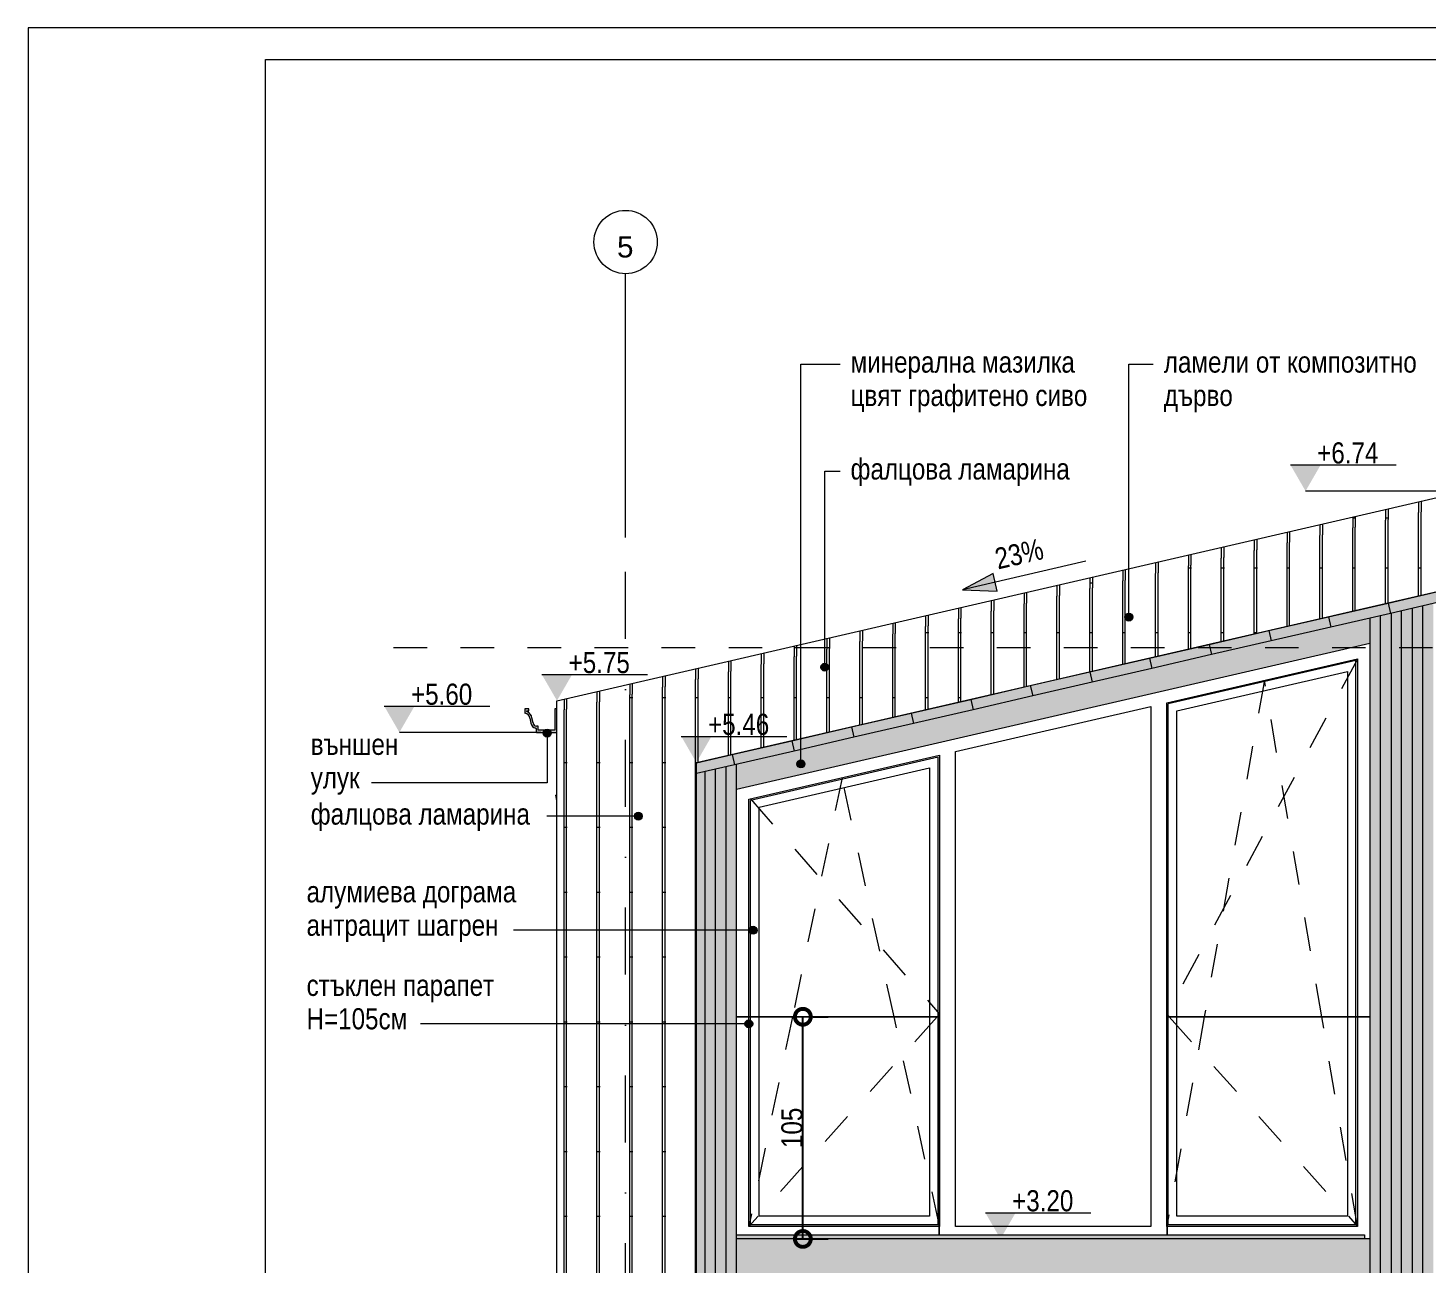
# Model space of a CAD drawing. Header units: centimetres. Extents: x 0 to 25250, y 0 to 2250.
# Drawn here: x 20750 to 21413, y 1664 to 2250 of the extents above; entities that cross this region are included whole.
import ezdxf

# ---------------------------------------------------------------- set-up
doc = ezdxf.new("R2010")
doc.units = ezdxf.units.CM
for name, pattern in [('17-View-1$0$Dash', [31.75, 15.875, -15.875]), ('24-View-1$0$Dash', [31.75, 15.875, -15.875]), ('24-View-1$0$Dash dot', [79.375, 31.75, -23.8125, 0, -23.8125])]:
    doc.linetypes.add(name, pattern=pattern)
for name, color, linetype, lineweight in [('A-ANNO-DIMS', 7, 'Continuous', 9), ('A-ANNO-NOTE', 7, 'Continuous', 9), ('A-FLOR-HRAL', 7, 'Continuous', 9), ('A-FLOR-LEVL', 7, 'Continuous', 9), ('A-GLAZ', 7, 'Continuous', 5), ('A-GLAZ-CWMG', 7, 'Continuous', 9), ('A-GLAZ-HDLN', 7, '17-View-1$0$Dash', 5), ('A-ROOF', 7, 'Continuous', 9), ('A-ROOF-OTLN', 7, 'Continuous', 9), ('A-ROOF-PATT', 7, 'Continuous', 9), ('A-WALL', 7, 'Continuous', 9), ('A-WALL-PATT', 7, 'Continuous', 9), ('E-LITE-EQPM', 7, 'Continuous', 9), ('G-ANNO-DIMS', 7, 'Continuous', 9), ('G-ANNO-TEXT', 7, 'Continuous', 9), ('G-ANNO-TTLB', 7, 'Continuous', 9), ('S-GRID', 7, 'Continuous', 9), ('S-GRID-IDEN', 7, 'Continuous', 9)]:
    doc.layers.add(name, color=color, linetype=linetype, lineweight=lineweight)
doc.styles.add('24-View-1$0$Arial', font='arial.ttf', dxfattribs={"height": 10})
doc.styles.add('24-View-1$0$Arial Narrow', font='ARIALN.TTF', dxfattribs={"height": 10})
doc.styles.add('24-View-1$0$Arial Narrow_1', font='ARIALN.TTF', dxfattribs={"height": 10})
doc.dimstyles.new('24-View-1$0$TEC_DIM', dxfattribs={"dimscale": 30.48, "dimtxt": 10.23431, "dimasz": 0.492126, "dimexe": 0.393701, "dimexo": 0.246063, "dimgap": 0, "dimtad": 1, "dimdec": 0, "dimzin": 0, "dimdsep": 46, "dimtxsty": '24-View-1$0$Arial Narrow', "dimblk1": '24-View-1$0$_DotSmall', "dimblk2": '24-View-1$0$_DotSmall', "dimsah": 1, "dimcen": 0.09, "dimazin": 0, "dimtfac": 1, "dimtdec": 4, "dimtix": 1, "dimtmove": 0, "dimatfit": 3, "dimfxl": 1, "dimtvp": 1, "dimtolj": 1, "dimtzin": 0, "dimarcsym": 2})
pattern_1 = [(0, (21019.405, 1656.557), (15.563, 30.709), [0.7901, -14.773]), (90, (21003.842, 1656.557), (-15.563, 30.709), [30.709, 0]), (90, (21005.04, 1656.557), (-15.563, 30.709), [30.709, 0])]

# ---------------------------------------------------------------- blocks, each defined once
blk = doc.blocks.new('TEC_ОФИЦИАЛНА РАМКА - TEC_ОФИЦИАЛНА РАМКА-2548457-СГРАДА ТИП III - ФАСАДИ')
at = {"layer": 'G-ANNO-TTLB'}
for p, q in [((-48.379, 40.554), (-48.379, -4.446)), ((41.621, 40.554), (-48.379, 40.554)), ((-46.129, -4.146), (-46.129, 40.254)), ((-46.129, 40.254), (41.321, 40.254))]:
    blk.add_line(p, q, dxfattribs=at)
blk = doc.blocks.new('Rectangular Mullion - TEC_LAMEL-2421341-СЕВЕР')
at = {"layer": 'A-GLAZ-CWMG', "true_color": 0xcfc6ba}
blk.add_hatch(color=9, dxfattribs=at).paths.add_polyline_path([(-1409.38, 616.25), (-1381.14, 622.77), (-1382.27, 627.64), (-1410.51, 621.12), (-1410.25, 620)])
at = {"layer": 'A-GLAZ-CWMG'}
for p, q in [((-1410.51, 621.12), (-1382.27, 627.64)), ((-1382.27, 627.64), (-1381.14, 622.77)), ((-1381.14, 622.77), (-1409.38, 616.25))]:
    blk.add_line(p, q, dxfattribs=at)
blk = doc.blocks.new('Rectangular Mullion - TEC_LAMEL-2421342-СЕВЕР')
at = {"layer": 'A-GLAZ-CWMG', "true_color": 0xcfc6ba}
blk.add_hatch(color=9, dxfattribs=at).paths.add_polyline_path([(-1437.63, 609.73), (-1409.38, 616.25), (-1410.51, 621.12), (-1438.75, 614.6), (-1438.18, 612.14)])
at = {"layer": 'A-GLAZ-CWMG'}
for p, q in [((-1438.75, 614.6), (-1410.51, 621.12)), ((-1410.51, 621.12), (-1409.38, 616.25)), ((-1409.38, 616.25), (-1437.63, 609.73))]:
    blk.add_line(p, q, dxfattribs=at)
blk = doc.blocks.new('Rectangular Mullion - TEC_LAMEL-2421343-СЕВЕР')
at = {"layer": 'A-GLAZ-CWMG', "true_color": 0xcfc6ba}
blk.add_hatch(color=9, dxfattribs=at).paths.add_polyline_path([(-1465.87, 603.21), (-1437.63, 609.73), (-1438.75, 614.6), (-1467, 608.08), (-1466.12, 604.28)])
at = {"layer": 'A-GLAZ-CWMG'}
for p, q in [((-1467, 608.08), (-1438.75, 614.6)), ((-1438.75, 614.6), (-1437.63, 609.73)), ((-1437.63, 609.73), (-1465.87, 603.21))]:
    blk.add_line(p, q, dxfattribs=at)
blk = doc.blocks.new('Rectangular Mullion - TEC_LAMEL-2421344-СЕВЕР')
at = {"layer": 'A-GLAZ-CWMG', "true_color": 0xcfc6ba}
blk.add_hatch(color=9, dxfattribs=at).paths.add_polyline_path([(-1494.12, 596.69), (-1465.87, 603.21), (-1467, 608.08), (-1495.24, 601.56), (-1494.96, 600.34)])
at = {"layer": 'A-GLAZ-CWMG'}
for p, q in [((-1495.24, 601.56), (-1467, 608.08)), ((-1467, 608.08), (-1465.87, 603.21)), ((-1465.87, 603.21), (-1494.12, 596.69))]:
    blk.add_line(p, q, dxfattribs=at)
blk = doc.blocks.new('Rectangular Mullion - TEC_LAMEL-2421345-СЕВЕР')
at = {"layer": 'A-GLAZ-CWMG', "true_color": 0xcfc6ba}
blk.add_hatch(color=9, dxfattribs=at).paths.add_polyline_path([(-1522.36, 590.17), (-1494.12, 596.69), (-1495.24, 601.56), (-1523.49, 595.04), (-1522.9, 592.48)])
at = {"layer": 'A-GLAZ-CWMG'}
for p, q in [((-1523.49, 595.04), (-1495.24, 601.56)), ((-1495.24, 601.56), (-1494.12, 596.69)), ((-1494.12, 596.69), (-1522.36, 590.17))]:
    blk.add_line(p, q, dxfattribs=at)
blk = doc.blocks.new('Rectangular Mullion - TEC_LAMEL-2421346-СЕВЕР')
at = {"layer": 'A-GLAZ-CWMG', "true_color": 0xcfc6ba}
blk.add_hatch(color=9, dxfattribs=at).paths.add_polyline_path([(-1550.61, 583.65), (-1522.36, 590.17), (-1523.49, 595.04), (-1551.73, 588.52), (-1550.83, 584.62)])
at = {"layer": 'A-GLAZ-CWMG'}
for p, q in [((-1551.73, 588.52), (-1523.49, 595.04)), ((-1522.36, 590.17), (-1550.61, 583.65)), ((-1523.49, 595.04), (-1522.36, 590.17))]:
    blk.add_line(p, q, dxfattribs=at)
blk = doc.blocks.new('Rectangular Mullion - TEC_LAMEL-2421347-СЕВЕР')
at = {"layer": 'A-GLAZ-CWMG', "true_color": 0xcfc6ba}
blk.add_hatch(color=9, dxfattribs=at).paths.add_polyline_path([(-1578.85, 577.13), (-1550.61, 583.65), (-1551.73, 588.52), (-1579.98, 582), (-1579.67, 580.68)])
at = {"layer": 'A-GLAZ-CWMG'}
for p, q in [((-1579.98, 582), (-1551.73, 588.52)), ((-1550.61, 583.65), (-1578.85, 577.13)), ((-1551.73, 588.52), (-1550.61, 583.65))]:
    blk.add_line(p, q, dxfattribs=at)
blk = doc.blocks.new('Rectangular Mullion - TEC_LAMEL-2472079-СЕВЕР')
at = {"layer": 'A-GLAZ-CWMG', "true_color": 0xcfc6ba}
h = blk.add_hatch(color=9, dxfattribs=at)
h.paths.add_polyline_path([(-1804.14, 527.68), (-1804.14, 530.25), (-1804.71, 530.12)])
h.paths.add_polyline_path([(-1607.09, 570.61), (-1578.85, 577.13), (-1579.98, 582), (-1608.22, 575.48), (-1607.61, 572.82)])
at = {"layer": 'A-GLAZ-CWMG'}
for p, q in [((-1608.22, 575.48), (-1579.98, 582)), ((-1578.85, 577.13), (-1607.09, 570.61)), ((-1579.98, 582), (-1578.85, 577.13)), ((-1804.71, 530.12), (-1804.14, 530.25)), ((-1804.14, 527.68), (-1804.71, 530.12))]:
    blk.add_line(p, q, dxfattribs=at)
blk = doc.blocks.new('Rectangular Mullion - TEC_LAMEL-2472080-СЕВЕР')
at = {"layer": 'A-GLAZ-CWMG', "true_color": 0xcfc6ba}
blk.add_hatch(color=9, dxfattribs=at).paths.add_polyline_path([(-1635.34, 564.09), (-1607.09, 570.61), (-1608.22, 575.48), (-1636.46, 568.96), (-1635.54, 564.96)])
at = {"layer": 'A-GLAZ-CWMG'}
for p, q in [((-1636.46, 568.96), (-1608.22, 575.48)), ((-1607.09, 570.61), (-1635.34, 564.09)), ((-1608.22, 575.48), (-1607.09, 570.61))]:
    blk.add_line(p, q, dxfattribs=at)
blk = doc.blocks.new('Rectangular Mullion - TEC_LAMEL-2472081-СЕВЕР')
at = {"layer": 'A-GLAZ-CWMG', "true_color": 0xcfc6ba}
blk.add_hatch(color=9, dxfattribs=at).paths.add_polyline_path([(-1663.58, 557.57), (-1635.34, 564.09), (-1636.46, 568.96), (-1664.71, 562.44), (-1664.38, 561.03)])
at = {"layer": 'A-GLAZ-CWMG'}
for p, q in [((-1664.71, 562.44), (-1636.46, 568.96)), ((-1635.34, 564.09), (-1663.58, 557.57)), ((-1636.46, 568.96), (-1635.34, 564.09))]:
    blk.add_line(p, q, dxfattribs=at)
blk = doc.blocks.new('Rectangular Mullion - TEC_LAMEL-2472082-СЕВЕР')
at = {"layer": 'A-GLAZ-CWMG', "true_color": 0xcfc6ba}
blk.add_hatch(color=9, dxfattribs=at).paths.add_polyline_path([(-1691.83, 551.05), (-1663.58, 557.57), (-1664.71, 562.44), (-1692.95, 555.92), (-1692.11, 552.26)])
at = {"layer": 'A-GLAZ-CWMG'}
for p, q in [((-1692.95, 555.92), (-1664.71, 562.44)), ((-1663.58, 557.57), (-1691.83, 551.05)), ((-1664.71, 562.44), (-1663.58, 557.57))]:
    blk.add_line(p, q, dxfattribs=at)
blk = doc.blocks.new('Rectangular Mullion - TEC_LAMEL-2472083-СЕВЕР')
at = {"layer": 'A-GLAZ-CWMG', "true_color": 0xcfc6ba}
blk.add_hatch(color=9, dxfattribs=at).paths.add_polyline_path([(-1720.07, 544.52), (-1691.83, 551.05), (-1692.95, 555.92), (-1721.2, 549.4), (-1720.25, 545.3)])
at = {"layer": 'A-GLAZ-CWMG'}
for p, q in [((-1721.2, 549.4), (-1692.95, 555.92)), ((-1691.83, 551.05), (-1720.07, 544.52)), ((-1692.95, 555.92), (-1691.83, 551.05))]:
    blk.add_line(p, q, dxfattribs=at)
blk = doc.blocks.new('TRIPLE - OK_F_OF - T - 13-2419636-СЕВЕР')
at = {"layer": 'A-GLAZ'}
for p, q in [((-1515.34, 573.93), (-1425.04, 594.77)), ((-1425.74, 593.89), (-1514.64, 573.37)), ((-1425.74, 425.2), (-1425.74, 593.89)), ((-1425.04, 594.77), (-1425.04, 425.2)), ((-1510.54, 570.11), (-1429.84, 588.74)), ((-1429.84, 588.74), (-1429.84, 425.2)), ((-1615.34, 550.84), (-1522.94, 572.17)), ((-1522.94, 572.17), (-1522.94, 325.9)), ((-1515.34, 325.9), (-1515.34, 573.93)), ((-1514.64, 425.2), (-1514.64, 573.37)), ((-1510.54, 425.2), (-1510.54, 570.11)), ((-1615.34, 325.9), (-1615.34, 550.84)), ((-1713.24, 528.24), (-1622.94, 549.08)), ((-1623.64, 548.2), (-1712.54, 527.68)), ((-1623.64, 425.2), (-1623.64, 548.2)), ((-1622.94, 549.08), (-1622.94, 325.9)), ((-1708.44, 524.42), (-1627.74, 543.05)), ((-1627.74, 543.05), (-1627.74, 425.2)), ((-1713.24, 425.2), (-1713.24, 528.24)), ((-1712.54, 425.2), (-1712.54, 527.68)), ((-1708.44, 425.2), (-1708.44, 524.42)), ((-1622.94, 325.9), (-1623.14, 325.9)), ((-1522.94, 325.9), (-1615.34, 325.9)), ((-1515.14, 325.9), (-1515.34, 325.9))]:
    blk.add_line(p, q, dxfattribs=at)
at = {"layer": 'A-GLAZ', "color": 251, "true_color": 0x666666}
for p, q in [((-1713.24, 325.9), (-1713.24, 425.2)), ((-1712.54, 326.6), (-1712.54, 425.2)), ((-1708.44, 330.7), (-1708.44, 425.2)), ((-1627.74, 425.2), (-1627.74, 330.7)), ((-1623.64, 326.6), (-1623.64, 425.2)), ((-1514.64, 326.6), (-1514.64, 425.2)), ((-1510.54, 330.7), (-1510.54, 425.2)), ((-1429.84, 425.2), (-1429.84, 330.7)), ((-1425.74, 326.6), (-1425.74, 425.2)), ((-1425.04, 425.2), (-1425.04, 325.9)), ((-1623.14, 325.9), (-1713.24, 325.9)), ((-1623.64, 326.6), (-1712.54, 326.6)), ((-1627.74, 330.7), (-1708.44, 330.7)), ((-1425.04, 325.9), (-1515.14, 325.9)), ((-1425.74, 326.6), (-1514.64, 326.6)), ((-1429.84, 330.7), (-1510.54, 330.7))]:
    blk.add_line(p, q, dxfattribs=at)
at = {"layer": 'A-GLAZ-HDLN'}
for p, q in [((-1425.04, 594.5), (-1515.34, 426.47)), ((-1469.14, 584.59), (-1497.61, 425.2)), ((-1441.97, 425.2), (-1469.14, 584.59)), ((-1669.14, 538.42), (-1692.64, 425.2)), ((-1644.53, 425.2), (-1669.14, 538.42)), ((-1712.53, 528.4), (-1622.94, 426.47)), ((-1622.94, 426.47), (-1624.08, 425.2)), ((-1515.34, 426.47), (-1514.21, 425.2)), ((-1622.94, 325.9), (-1623.14, 326.82)), ((-1515.14, 327.02), (-1515.34, 325.9))]:
    blk.add_line(p, q, dxfattribs=at)
at = {"layer": 'A-GLAZ-HDLN', "color": 251, "true_color": 0x666666}
for p, q in [((-1624.08, 425.2), (-1713.24, 325.9)), ((-1692.64, 425.2), (-1713.24, 325.9)), ((-1623.14, 326.82), (-1644.53, 425.2)), ((-1497.61, 425.2), (-1515.14, 327.02)), ((-1514.21, 425.2), (-1425.04, 325.9)), ((-1425.04, 325.9), (-1441.97, 425.2))]:
    blk.add_line(p, q, dxfattribs=at)
blk = doc.blocks.new('Rectangular Mullion - TEC_LAMEL-2472084-СЕВЕР')
at = {"layer": 'A-GLAZ-CWMG', "true_color": 0xcfc6ba}
blk.add_hatch(color=9, dxfattribs=at).paths.add_polyline_path([(-1738.12, 540.36), (-1720.07, 544.52), (-1721.2, 549.4), (-1738.12, 545.49), (-1738.12, 541.37)])
at = {"layer": 'A-GLAZ-CWMG'}
for p, q in [((-1738.12, 545.49), (-1721.2, 549.4)), ((-1720.07, 544.52), (-1738.12, 540.36)), ((-1721.2, 549.4), (-1720.07, 544.52))]:
    blk.add_line(p, q, dxfattribs=at)
blk = doc.blocks.new('Rectangular Mullion - TEC_LAMEL-2511642-СЕВЕР')
at = {"layer": 'A-GLAZ-CWMG', "true_color": 0xcfc6ba}
blk.add_hatch(color=9, dxfattribs=at).paths.add_polyline_path([(-1414.14, 270), (-1414.14, 615.15), (-1419.14, 614), (-1419.14, 270), (-1416.04, 270)])
at = {"layer": 'A-GLAZ-CWMG'}
for p, q in [((-1419.14, 614), (-1419.14, 270)), ((-1414.14, 270), (-1414.14, 615.15)), ((-1414.14, 270), (-1419.14, 270))]:
    blk.add_line(p, q, dxfattribs=at)
blk = doc.blocks.new('Rectangular Mullion - TEC_LAMEL-2511643-СЕВЕР')
at = {"layer": 'A-GLAZ-CWMG', "true_color": 0xcfc6ba}
h = blk.add_hatch(color=9, dxfattribs=at)
h.paths.add_polyline_path([(-1408.37, 270), (-1404.14, 270), (-1404.14, 617.46), (-1409.14, 616.31), (-1409.14, 270)])
h.paths.add_polyline_path([(-1409.14, 621.44), (-1406.09, 622.14), (-1406.61, 622.14), (-1409.14, 621.56)])
at = {"layer": 'A-GLAZ-CWMG'}
for p, q in [((-1409.14, 621.56), (-1409.14, 621.44)), ((-1406.61, 622.14), (-1406.09, 622.14)), ((-1404.14, 270), (-1404.14, 617.46)), ((-1409.14, 616.31), (-1409.14, 270)), ((-1404.14, 270), (-1409.14, 270))]:
    blk.add_line(p, q, dxfattribs=at)
blk = doc.blocks.new('Rectangular Mullion - TEC_LAMEL-2511644-СЕВЕР')
at = {"layer": 'A-GLAZ-CWMG', "true_color": 0xcfc6ba}
h = blk.add_hatch(color=9, dxfattribs=at)
h.paths.add_polyline_path([(-1399.14, 270), (-1394.14, 270), (-1394.14, 619.77), (-1399.14, 618.62), (-1399.14, 281.86)])
h.paths.add_polyline_path([(-1399.14, 623.75), (-1395.59, 624.57), (-1396.1, 624.57), (-1399.14, 623.87)])
at = {"layer": 'A-GLAZ-CWMG'}
for p, q in [((-1399.14, 623.87), (-1399.14, 623.75)), ((-1396.1, 624.57), (-1395.59, 624.57)), ((-1399.14, 618.62), (-1399.14, 270)), ((-1394.14, 270), (-1394.14, 619.77)), ((-1394.14, 270), (-1399.14, 270))]:
    blk.add_line(p, q, dxfattribs=at)
blk = doc.blocks.new('Rectangular Mullion - TEC_LAMEL-2375267-СЕВЕР')
at = {"layer": 'A-GLAZ-CWMG', "true_color": 0xcfc6ba}
h = blk.add_hatch(color=9, dxfattribs=at)
h.paths.add_polyline_path([(-1734.14, 300), (-1729.14, 300), (-1729.14, 542.43), (-1734.14, 541.28), (-1734.14, 305.45)])
h.paths.add_polyline_path([(-1734.14, 546.41), (-1731.21, 547.08), (-1731.23, 547.2), (-1734.14, 546.53)])
at = {"layer": 'A-GLAZ-CWMG'}
for p, q in [((-1734.14, 546.53), (-1734.14, 546.41)), ((-1734.14, 541.28), (-1734.14, 300)), ((-1729.14, 300), (-1729.14, 542.43)), ((-1729.14, 300), (-1734.14, 300))]:
    blk.add_line(p, q, dxfattribs=at)
blk = doc.blocks.new('Rectangular Mullion - TEC_LAMEL-2375268-СЕВЕР')
at = {"layer": 'A-GLAZ-CWMG', "true_color": 0xcfc6ba}
blk.add_hatch(color=9, dxfattribs=at).paths.add_polyline_path([(-1719.14, 300), (-1719.14, 544.74), (-1724.14, 543.58), (-1724.14, 300), (-1722.78, 300)])
at = {"layer": 'A-GLAZ-CWMG'}
for p, q in [((-1719.14, 300), (-1719.14, 544.74)), ((-1724.14, 543.58), (-1724.14, 300)), ((-1719.14, 300), (-1724.14, 300))]:
    blk.add_line(p, q, dxfattribs=at)
blk = doc.blocks.new('Railing - Railing-2461822-СЕВЕР')
at = {"layer": 'A-FLOR-HRAL', "color": 251, "true_color": 0x666666}
for p, q in [((-1515.14, 425.2), (-1515.14, 322)), ((-1419.14, 425.2), (-1515.14, 425.2)), ((-1421.64, 320.2), (-1419.14, 320.2))]:
    blk.add_line(p, q, dxfattribs=at)
at = {"layer": 'A-FLOR-HRAL'}
for p, q in [((-1515.14, 322), (-1515.14, 425.2)), ((-1515.14, 425.2), (-1419.14, 425.2)), ((-1421.64, 320.2), (-1419.14, 320.2))]:
    blk.add_line(p, q, dxfattribs=at)
blk = doc.blocks.new('Railing - Railing-2461951-СЕВЕР')
at = {"layer": 'A-FLOR-HRAL', "color": 251, "true_color": 0x666666}
for p, q in [((-1623.14, 425.2), (-1719.14, 425.2)), ((-1623.14, 322), (-1623.14, 425.2))]:
    blk.add_line(p, q, dxfattribs=at)
at = {"layer": 'A-FLOR-HRAL'}
for p, q in [((-1719.14, 425.2), (-1623.14, 425.2)), ((-1623.14, 425.2), (-1623.14, 322))]:
    blk.add_line(p, q, dxfattribs=at)
blk = doc.blocks.new('Grid - TEC_GRID_CIRCLE-145857-СЕВЕР')
at = {"layer": 'S-GRID-IDEN'}
blk.add_circle((-696.64, 792.09), 15, dxfattribs=at)
blk = doc.blocks.new('Spot Elevations - ELEVATION_PROJECT-150941-СЕВЕР')
at = {"layer": 'A-ANNO-NOTE'}
blk.add_hatch(color=256, dxfattribs=at).paths.add_polyline_path([(-1811.3, 587.27), (-1796.99, 587.27), (-1804.14, 574.88)])
blk.add_line((-1811.3, 587.27), (-1761.3, 587.27), dxfattribs=at)
blk = doc.blocks.new('24-View-1$0$_DotSmall')
at = {"color": 0, "linetype": 'ByBlock', "const_width": 0.5}
blk.add_lwpolyline([(-0.0625, 0, 1), (0.0625, 0, 1)], format="xyb", close=True, dxfattribs=at)
blk = doc.blocks.new('*D3293')
at = {"layer": 'A-ANNO-DIMS', "color": 0, "lineweight": -2, "transparency": 16777216}
for p, q in [((21116.95, 1676.56), (21116.95, 1781.76)), ((21121.79, 1781.76), (21128.95, 1781.76)), ((21113.01, 1676.56), (21128.95, 1676.56))]:
    blk.add_line(p, q, dxfattribs=at)
at = {"layer": 'A-ANNO-DIMS', "color": 0, "lineweight": -2, "transparency": 16777216, "xscale": 15, "yscale": 15, "zscale": 15}
for p, rotation in [((21116.95, 1781.76), 90), ((21116.95, 1676.56), 270)]:
    blk.add_blockref('24-View-1$0$_DotSmall', p, dxfattribs=dict(at, rotation=rotation))
at = {"layer": 'A-ANNO-DIMS', "color": 0, "transparency": 16777216, "insert": (21111.84, 1729.16), "char_height": 10, "width": 22.8079, "attachment_point": 5, "rotation": 90, "style": '24-View-1$0$Arial Narrow'}
blk.add_mtext('\\A1;105', dxfattribs=at)
blk = doc.blocks.new('LIGHT PROFILE1 - SM530C L1130 1 xLED15S_830 OC 3-1750097-СЕВЕР')
at = {"layer": 'E-LITE-EQPM', "true_color": 0xffd6c1}
blk.add_hatch(color=254, dxfattribs=at).paths.add_polyline_path([(-1493.46, 601.97), (-1415.52, 620), (-1415.54, 620.08), (-1493.49, 602.09)])
at = {"layer": 'E-LITE-EQPM'}
for p, q in [((-1415.52, 620), (-1415.54, 620.08)), ((-1493.46, 601.97), (-1493.49, 602.09))]:
    blk.add_line(p, q, dxfattribs=at)
blk = doc.blocks.new('LIGHT PROFILE1 - SM530C L1130 1 xLED15S_830 OC 3-V4-СЕВЕР')
at = {"layer": 'E-LITE-EQPM', "true_color": 0xffd6c1}
blk.add_hatch(color=254, dxfattribs=at).paths.add_polyline_path([(-1610.39, 574.98), (-1532.44, 592.97), (-1532.46, 593.09), (-1610.41, 575.09)])
at = {"layer": 'E-LITE-EQPM'}
for p, q in [((-1532.44, 592.97), (-1532.46, 593.09)), ((-1610.39, 574.98), (-1610.41, 575.09))]:
    blk.add_line(p, q, dxfattribs=at)

msp = doc.modelspace()

# ---------------------------------------------------------------- block references
at = {"layer": 'G-ANNO-TTLB', "xscale": 50, "yscale": 50, "zscale": 50}
msp.add_blockref('TEC_ОФИЦИАЛНА РАМКА - TEC_ОФИЦИАЛНА РАМКА-2548457-СГРАДА ТИП III - ФАСАДИ', (23168.96, 222.31), dxfattribs=at)

# ---------------------------------------------------------------- next in the draw order: hatches: boundary and pattern name
at = {"layer": 'A-ROOF-PATT', "true_color": 0x8b8b8b}
h = msp.add_hatch(dxfattribs=at)
h.set_pattern_fill('FP1_2', color=252, style=0, pattern_type=2)
h.set_pattern_definition([(0, (22622.546, 1956.557), (15.563, 30.709), [0.79014, -14.773]), (90, (22606.983, 1956.557), (-15.563, 30.709), [30.709, 0]), (90, (22608.18, 1956.557), (-15.563, 30.709), [30.709, 0])])
h.paths.add_polyline_path([(21000.51, 1926.3), (21430.51, 2025.58), (21430.51, 2030.71), (21000.51, 1931.43)])
at = {"layer": 'A-ROOF-PATT', "lineweight": 5, "true_color": 0xc0c0c0}
msp.add_hatch(color=9, dxfattribs=at).paths.add_polyline_path([(21000.51, 1916.43), (21000.51, 1927.63), (20999.51, 1927.63), (20999.51, 1917.43), (20991.67, 1917.43), (20991.67, 1919.41), (20990.47, 1919.46), (20990.08, 1919.62), (20989.73, 1919.86), (20989.45, 1920.18), (20989.26, 1920.55), (20988.47, 1924.08), (20988.12, 1924.8), (20987.61, 1925.43), (20986.99, 1925.93), (20986.27, 1926.29), (20986.27, 1926.63), (20987.22, 1926.63), (20987.22, 1927.63), (20985.46, 1927.62), (20985.27, 1927.36), (20985.27, 1925.68), (20985.47, 1925.48), (20986.12, 1925.27), (20986.71, 1924.9), (20987.18, 1924.4), (20987.51, 1923.8), (20987.68, 1923.14), (20988.35, 1920.14), (20988.68, 1919.53), (20989.15, 1919.03), (20989.84, 1918.63), (20990.6, 1918.34), (20990.67, 1918.2), (20990.67, 1916.63), (20990.87, 1916.43)])
at = {"layer": 'A-WALL-PATT', "true_color": 0x8b8b8b}
h = msp.add_hatch(dxfattribs=at)
h.set_pattern_fill('FP1_11', color=252, style=0, pattern_type=2)
h.set_pattern_definition(pattern_1)
h.paths.add_polyline_path([(21005.51, 1656.56), (21066.53, 1656.56), (21066.53, 1902.16), (21430.51, 1986.2), (21430.51, 2025.58), (21005.51, 1927.46), (21005.51, 1658.08)])
at = {"layer": 'A-WALL-PATT', "lineweight": 5, "true_color": 0x787878}
h = msp.add_hatch(color=8, dxfattribs=at)
h.paths.add_polyline_path([(21066.53, 1656.56), (21070.51, 1656.56), (21070.51, 1897.83), (21066.53, 1896.91), (21066.53, 1669.88)])
h.paths.add_polyline_path([(21075.51, 1656.56), (21080.51, 1656.56), (21080.51, 1900.14), (21075.51, 1898.99), (21075.51, 1662.01)])
h.paths.add_polyline_path([(21189.23, 1656.56), (21385.51, 1656.56), (21385.51, 1676.56), (21085.51, 1676.56), (21085.51, 1656.56), (21127.88, 1656.56)])
h.paths.add_polyline_path([(21420.51, 1656.56), (21425.51, 1656.56), (21425.51, 1681.56), (21423.51, 1681.56), (21423.51, 1683.56), (21425.51, 1683.56), (21425.51, 1979.79), (21420.51, 1978.64), (21420.51, 1657.14)])
h.paths.add_polyline_path([(21395.51, 1656.56), (21395.51, 1972.86), (21390.51, 1971.71), (21390.51, 1656.56)])
h.paths.add_polyline_path([(21400.51, 1656.56), (21405.51, 1656.56), (21405.51, 1975.17), (21400.51, 1974.02), (21400.51, 1658.3)])
h.paths.add_polyline_path([(21410.51, 1656.56), (21415.51, 1656.56), (21415.51, 1977.48), (21410.51, 1976.33), (21410.51, 1657.72)])
h.paths.add_polyline_path([(21085.51, 1889.49), (21385.51, 1958.75), (21385.51, 1970.56), (21085.51, 1901.3), (21085.51, 1890.06)])
h.paths.add_polyline_path([(21066.53, 1902.05), (21070.51, 1902.96), (21070.51, 1903.08), (21066.53, 1902.16)])
h.paths.add_polyline_path([(21151.39, 1921.64), (21194.27, 1931.54), (21194.24, 1931.65), (21151.37, 1921.75)])
h.paths.add_polyline_path([(21272.21, 1949.53), (21311.19, 1958.53), (21311.16, 1958.64), (21272.19, 1949.64)])
h.paths.add_polyline_path([(21389.14, 1976.53), (21395.51, 1978), (21395.51, 1978.11), (21389.11, 1976.64), (21389.13, 1976.56)])
h.paths.add_polyline_path([(21398.56, 1978.7), (21405.51, 1980.31), (21405.51, 1980.42), (21398.05, 1978.7)])
h.paths.add_polyline_path([(21409.06, 1981.13), (21415.51, 1982.61), (21415.51, 1982.73), (21408.55, 1981.13)])
h.paths.add_polyline_path([(21419.29, 1983.55), (21419.57, 1983.55), (21425.51, 1984.92), (21425.51, 1985.04), (21419.06, 1983.55)])
at = {"layer": 'A-WALL-PATT', "true_color": 0x8b8b8b}
h = msp.add_hatch(dxfattribs=at)
h.set_pattern_fill('FP1_11', color=252, style=0, pattern_type=2)
h.set_pattern_definition(pattern_1)
h.paths.add_polyline_path([(21005.51, 1656.56), (21005.51, 1927.46), (21000.51, 1926.3), (21000.51, 1656.56), (21005.18, 1656.56)])
at = {"layer": 'A-WALL-PATT', "lineweight": 5, "true_color": 0xebebeb}
msp.add_hatch(color=7, dxfattribs=at).paths.add_polyline_path([(21085.51, 1676.56), (21383.01, 1676.56), (21383.01, 1678.56), (21085.51, 1678.56)])
at = {"layer": 'G-ANNO-DIMS'}
msp.add_hatch(color=256, dxfattribs=at).paths.add_polyline_path([(21192.52, 1983.94), (21208.95, 1983.37), (21207.04, 1991.66)])
at = {"layer": 'G-ANNO-TEXT'}
h = msp.add_hatch(color=256, dxfattribs=at)
edge = h.paths.add_edge_path()
edge.add_arc((21271.33, 1971.02), 1.88, 0, 360)
h = msp.add_hatch(color=256, dxfattribs=at)
edge = h.paths.add_edge_path()
edge.add_arc((21127.36, 1947.33), 1.88, 0, 360)
h = msp.add_hatch(color=256, dxfattribs=at)
edge = h.paths.add_edge_path()
edge.add_arc((20995.88, 1916.1), 1.88, 0, 360)
h = msp.add_hatch(color=256, dxfattribs=at)
edge = h.paths.add_edge_path()
edge.add_arc((21116.05, 1901.52), 1.88, 0, 360)
h = msp.add_hatch(color=256, dxfattribs=at)
edge = h.paths.add_edge_path()
edge.add_arc((21039.04, 1876.75), 1.88, 0, 360)
h = msp.add_hatch(color=256, dxfattribs=at)
edge = h.paths.add_edge_path()
edge.add_arc((21093.4, 1822.75), 1.88, 0, 360)
h = msp.add_hatch(color=256, dxfattribs=at)
edge = h.paths.add_edge_path()
edge.add_arc((21091.37, 1778.43), 1.88, 0, 360)

# ---------------------------------------------------------------- next in the draw order: linework, layer by layer
at = {"layer": 'A-FLOR-LEVL', "linetype": '24-View-1$0$Dash'}
msp.add_line((20923.09, 1956.56), (22787.19, 1956.56), dxfattribs=at)
at = {"layer": 'A-ROOF'}
for p, q in [((21000.51, 1931.43), (21430.51, 2030.71)), ((21000.51, 1927.63), (21000.51, 1931.43))]:
    msp.add_line(p, q, dxfattribs=at)
at = {"layer": 'A-ROOF-OTLN'}
for p, q in [((20985.27, 1927.36), (20985.27, 1925.68)), ((20987.22, 1927.63), (20985.53, 1927.63)), ((20986.27, 1926.29), (20986.27, 1926.63)), ((20986.27, 1926.63), (20987.22, 1926.63)), ((20987.22, 1926.63), (20987.22, 1927.63)), ((20987.68, 1923.14), (20988.18, 1920.8)), ((20989.17, 1920.97), (20988.67, 1923.3)), ((21000.51, 1927.63), (20999.51, 1927.63)), ((20999.51, 1927.63), (20999.51, 1917.43)), ((21000.51, 1916.43), (21000.51, 1927.63)), ((20990.67, 1918.2), (20990.67, 1916.63)), ((20990.87, 1916.43), (21000.51, 1916.43)), ((20991.67, 1919.41), (20990.89, 1919.41)), ((20991.67, 1917.43), (20991.67, 1919.41)), ((20999.51, 1917.43), (20991.67, 1917.43))]:
    msp.add_line(p, q, dxfattribs=at)
for centre, radius, start, end in [((20985.53, 1927.36), 0.261, 90, 180), ((20985.53, 1927.36), 0.261, 105, 180), ((20985.53, 1927.36), 0.261, 105, 180), ((20985.53, 1927.36), 0.261, 105, 180), ((20985.47, 1925.68), 0.2, 180, 270), ((20985.47, 1925.68), 0.2, 180, 270), ((20985.47, 1925.68), 0.2, 180, 270), ((20985.47, 1925.68), 0.2, 180, 270), ((20984.97, 1922.79), 2.73, 7.19053, 79.53632), ((20984.97, 1922.79), 3.73, 7.88319, 69.67775), ((20990.89, 1921.15), 2.73, 187.19053, 259.53632), ((20990.89, 1921.15), 1.73, 185.9625, 270), ((20990.34, 1918.13), 0.333, 11.94665, 81.25894), ((20990.87, 1916.63), 0.2, 180, 270), ((20990.87, 1916.63), 0.2, 180, 270), ((20990.87, 1916.63), 0.2, 180, 270), ((20990.87, 1916.63), 0.2, 180, 270)]:
    msp.add_arc(centre, radius, start, end, dxfattribs=at)
at = {"layer": 'A-WALL'}
for p, q in [((21066.53, 1902.16), (21430.51, 1986.2)), ((21085.51, 1889.49), (21385.51, 1958.75)), ((21000.51, 1361.56), (21000.51, 1916.43)), ((21066.53, 1361.56), (21066.53, 1902.16)), ((21085.51, 1678.56), (21383.01, 1678.56)), ((21383.01, 1678.56), (21383.01, 1676.56)), ((21385.51, 1676.56), (21085.51, 1676.56))]:
    msp.add_line(p, q, dxfattribs=at)
at = {"layer": 'G-ANNO-DIMS'}
for p, q in [((21366.16, 2030.71), (21355.01, 2030.71)), ((21430.51, 2030.71), (21366.16, 2030.71)), ((21250.99, 1997.44), (21192.52, 1983.94)), ((21207.04, 1991.66), (21192.52, 1983.94)), ((21208.95, 1983.37), (21207.04, 1991.66)), ((21192.52, 1983.94), (21208.95, 1983.37)), ((20929.07, 1916.43), (20925.88, 1916.43)), ((20992.92, 1916.43), (20929.07, 1916.43))]:
    msp.add_line(p, q, dxfattribs=at)
at = {"layer": 'G-ANNO-TEXT'}
for p, q in [((21116.05, 2090.8), (21134.55, 2090.8)), ((21116.05, 1901.52), (21116.05, 2090.8)), ((21271.33, 2090.8), (21282.91, 2090.8)), ((21271.33, 1971.02), (21271.33, 2090.8)), ((21127.36, 2040.17), (21134.55, 2040.17)), ((21127.36, 1947.33), (21127.36, 2040.17)), ((20995.88, 1916.1), (20995.88, 1892.56)), ((20945.51, 1892.56), (20912.71, 1892.56)), ((20995.88, 1892.56), (20945.51, 1892.56)), ((20995.79, 1876.75), (20995.73, 1876.75)), ((21039.04, 1876.75), (20995.79, 1876.75)), ((21005.19, 1822.75), (20979.87, 1822.75)), ((21093.4, 1822.75), (21005.19, 1822.75)), ((20990.79, 1778.43), (20935.88, 1778.43)), ((21091.37, 1778.43), (20990.79, 1778.43))]:
    msp.add_line(p, q, dxfattribs=at)
for centre in [(21271.33, 1971.02), (21127.36, 1947.33), (20995.88, 1916.1), (21116.05, 1901.52), (21039.04, 1876.75), (21093.4, 1822.75), (21091.37, 1778.43)]:
    msp.add_circle(centre, 1.88, dxfattribs=at)
at = {"layer": 'S-GRID', "color": 1, "lineweight": 18, "true_color": 0xff0000}
msp.add_line((21033.01, 2008.65), (21033.01, 2133.65), dxfattribs=at)
at = {"layer": 'S-GRID', "color": 1, "linetype": '24-View-1$0$Dash dot', "lineweight": 18, "true_color": 0xff0000}
msp.add_line((21033.01, 1404.37), (21033.01, 2008.65), dxfattribs=at)

# ---------------------------------------------------------------- next in the draw order: block references
at = {"layer": 'A-ANNO-NOTE'}
msp.add_blockref('Spot Elevations - ELEVATION_PROJECT-150941-СЕВЕР', (22804.65, 1356.56), dxfattribs=at)
at = {"layer": 'A-FLOR-HRAL'}
msp.add_blockref('Railing - Railing-2461951-СЕВЕР', (22804.65, 1356.56), dxfattribs=at)
at = {"layer": 'A-FLOR-HRAL', "color": 251, "true_color": 0x666666}
msp.add_blockref('Railing - Railing-2461822-СЕВЕР', (22804.65, 1356.56), dxfattribs=at)
at = {"layer": 'A-GLAZ'}
msp.add_blockref('TRIPLE - OK_F_OF - T - 13-2419636-СЕВЕР', (22804.65, 1356.56), dxfattribs=at)
at = {"layer": 'A-GLAZ-CWMG'}
for name in ['Rectangular Mullion - TEC_LAMEL-2421341-СЕВЕР', 'Rectangular Mullion - TEC_LAMEL-2421342-СЕВЕР', 'Rectangular Mullion - TEC_LAMEL-2511643-СЕВЕР', 'Rectangular Mullion - TEC_LAMEL-2511644-СЕВЕР', 'Rectangular Mullion - TEC_LAMEL-2421343-СЕВЕР', 'Rectangular Mullion - TEC_LAMEL-2511642-СЕВЕР', 'Rectangular Mullion - TEC_LAMEL-2421344-СЕВЕР', 'Rectangular Mullion - TEC_LAMEL-2421345-СЕВЕР', 'Rectangular Mullion - TEC_LAMEL-2421346-СЕВЕР', 'Rectangular Mullion - TEC_LAMEL-2421347-СЕВЕР', 'Rectangular Mullion - TEC_LAMEL-2472079-СЕВЕР', 'Rectangular Mullion - TEC_LAMEL-2472080-СЕВЕР', 'Rectangular Mullion - TEC_LAMEL-2472081-СЕВЕР', 'Rectangular Mullion - TEC_LAMEL-2472082-СЕВЕР', 'Rectangular Mullion - TEC_LAMEL-2472083-СЕВЕР', 'Rectangular Mullion - TEC_LAMEL-2472084-СЕВЕР', 'Rectangular Mullion - TEC_LAMEL-2375267-СЕВЕР', 'Rectangular Mullion - TEC_LAMEL-2375268-СЕВЕР']:
    msp.add_blockref(name, (22804.65, 1356.56), dxfattribs=at)
at = {"layer": 'E-LITE-EQPM'}
for name, p in [('LIGHT PROFILE1 - SM530C L1130 1 xLED15S_830 OC 3-1750097-СЕВЕР', (22804.65, 1356.56)), ('LIGHT PROFILE1 - SM530C L1130 1 xLED15S_830 OC 3-V4-СЕВЕР', (22804.65, 1356.56)), ('LIGHT PROFILE1 - SM530C L1130 1 xLED15S_830 OC 3-V4-СЕВЕР', (22683.83, 1328.66))]:
    msp.add_blockref(name, p, dxfattribs=at)
at = {"layer": 'G-ANNO-DIMS'}
for p in [(23159.16, 1455.83), (22730.02, 1341.56), (22870.67, 1327.29), (23014.69, 1101.68)]:
    msp.add_blockref('Spot Elevations - ELEVATION_PROJECT-150941-СЕВЕР', p, dxfattribs=at)
at = {"layer": 'S-GRID-IDEN'}
msp.add_blockref('Grid - TEC_GRID_CIRCLE-145857-СЕВЕР', (21729.65, 1356.56), dxfattribs=at)

# ---------------------------------------------------------------- next in the draw order: texts
at = {"layer": 'G-ANNO-DIMS', "char_height": 10, "width": 34.7536, "attachment_point": 1, "line_spacing_factor": 0.974696, "style": '24-View-1$0$Arial Narrow'}
for s, insert in [('+6.74', (21360.53, 2053.79)), ('+5.75', (21006.03, 1954.52)), ('+5.60', (20931.4, 1939.52)), ('+5.46', (21072.05, 1925.25)), ('+3.20', (21216.06, 1699.64))]:
    msp.add_mtext(s, dxfattribs=dict(at, insert=insert))
at = {"layer": 'G-ANNO-DIMS', "insert": (21207.08, 2003.3), "char_height": 10, "width": 27.5081, "attachment_point": 1, "rotation": 13, "line_spacing_factor": 0.974696, "style": '24-View-1$0$Arial Narrow'}
msp.add_mtext('23%', dxfattribs=at)
at = {"layer": 'G-ANNO-TEXT', "char_height": 10, "attachment_point": 1, "line_spacing_factor": 0.949189, "style": '24-View-1$0$Arial Narrow_1'}
for s, insert, width in [('\\pt15,30,45,60,75,90,105,120,135,150,165,180,195,210,225,240,255,270,285,300,315,330,345,360,375,390,405,420,435,450,465,480;{\\fArial Narrow|b0|i0|c204|p34;минерална мазилка цвят графитено сиво}', (21139.55, 2096.81), 130.3), ('\\pt15,30,45,60,75,90,105,120,135,150,165,180,195,210,225,240,255,270,285,300,315,330,345,360,375,390,405,420,435,450,465,480;{\\fArial Narrow|b0|i0|c204|p34;ламели от композитно дърво}', (21287.91, 2096.81), 120.4), ('\\pt15,30,45,60,75,90,105,120,135,150,165,180,195,210,225,240,255,270,285,300,315,330,345,360,375,390,405,420,435,450,465,480;{\\fArial Narrow|b0|i0|c204|p34;фалцова ламарина}', (21139.55, 2046.18), 106.8), ('\\pt15,30,45,60,75,90,105,120,135,150,165,180,195,210,225,240,255,270,285,300,315,330,345,360,375,390,405,420,435,450,465,480;{\\fArial Narrow|b0|i0|c204|p34;външен улук}', (20883.9, 1915.77), 56.55), ('\\pt15,30,45,60,75,90,105,120,135,150,165,180,195,210,225,240,255,270,285,300,315,330,345,360,375,390,405,420,435,450,465,480;{\\fArial Narrow|b0|i0|c204|p34;фалцова ламарина}', (20883.9, 1882.76), 106.8), ('\\pt15,30,45,60,75,90,105,120,135,150,165,180,195,210,225,240,255,270,285,300,315,330,345,360,375,390,405,420,435,450,465,480;{\\fArial Narrow|b0|i0|c204|p34;алумиева дограма антрацит шагрен}', (20881.93, 1845.96), 118.4), ('\\pt15,30,45,60,75,90,105,120,135,150,165,180,195,210,225,240,255,270,285,300,315,330,345,360,375,390,405,420,435,450,465,480;{\\fArial Narrow|b0|i0|c204|p34;стъклен парапет Н}=105{\\fArial Narrow|b0|i0|c204|p34;см}', (20881.93, 1801.64), 103.85)]:
    msp.add_mtext(s, dxfattribs=dict(at, insert=insert, width=width))
at = {"layer": 'S-GRID-IDEN', "insert": (21032.85, 2146.26), "char_height": 10, "width": 8.25, "attachment_point": 5, "line_spacing_factor": 0.936439, "style": '24-View-1$0$Arial'}
msp.add_mtext('\\pt50,100,150,200,250,300,350,400,450,500,550,600,650,700,750,800,850,900,950,1000,1050,1100,1150,1200,1250,1300,1350,1400,1450,1500,1550,1600;5', dxfattribs=at)

# ---------------------------------------------------------------- next in the draw order: dimensions: what is measured, and where the dimension line sits
at = {"layer": 'A-ANNO-DIMS'}
dim = msp.add_linear_dim(base=(21116.95, 1781.76), p1=(21105.51, 1676.56), p2=(21114.29, 1781.76), angle=90, dimstyle='24-View-1$0$TEC_DIM', override={"dimpost": '<>', "dimfxl": 105.565949}, dxfattribs=at)
dim.commit()
dim.dimension.update_dxf_attribs({"geometry": '*D3293', "text_midpoint": (21111.84, 1729.16)})

doc.saveas('drawing.dxf')
